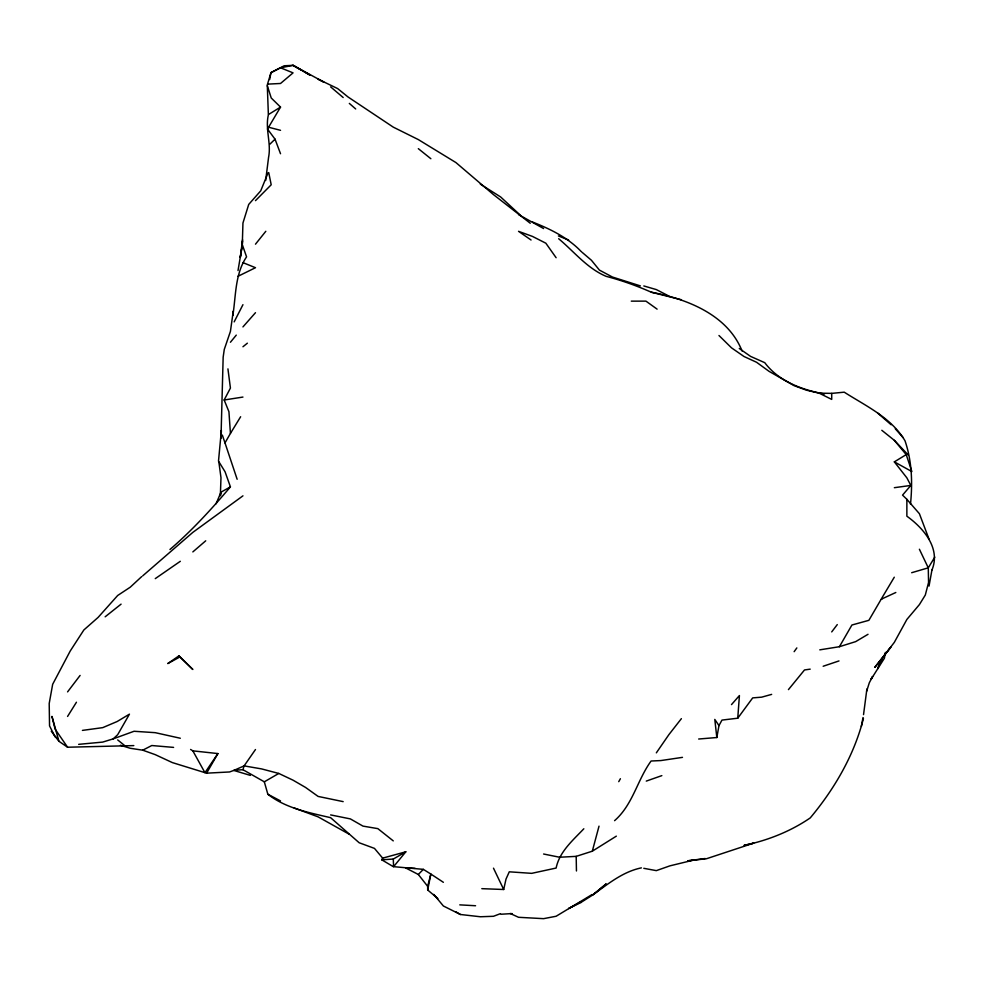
<?xml version="1.0" encoding="UTF-8"?>
<svg xmlns="http://www.w3.org/2000/svg" width="984" height="984" viewBox="0 0 984 984"><rect width="100%" height="100%" fill="white"/><g stroke="black" fill="none" stroke-linecap="round" stroke-linejoin="round"><path stroke-width="1.48" d="M220.994 437.818L223.159 357.167L224.278 349.431L230.428 331.399L233.245 311.202L233.036 315.433M910.495 504.263C912.611 482.787 912.02 461.348 905.022 440.82C891.406 417.708 866.031 406.097 844.235 392.173L831.714 393.379L819.18 393.169L806.659 390.23L794.125 385.666L769.07 371.349L756.548 362.26L744.027 356.516L731.493 347.832L718.972 335.507M221.142 437.892L221.363 430.525L218.497 461.115L225.065 471.779L230.428 486.871C211.671 508.999 191.978 530.561 169.949 549.49M232.888 315.212C235.963 295.606 234.979 273.958 246.566 256.861L242.359 244.832L238.017 270.563M220.342 495.825L220.982 477.695L218.866 462.013M698.665 739.021L716.832 737.52L718.972 725.602L721.973 720.091L737.754 718.197L739.414 695.553L731.493 704.606M242.568 241.215L242.31 244.118L242.95 223.011L248.718 204.426L260.735 190.822L268.005 172.95M267.353 85.756L271.227 97.982L280.526 107.096L268.435 114.562C264.942 129.113 271.436 143.024 268.57 157.379L265.668 180.466M220.674 495.21L220.982 492.172L230.428 486.871M242.568 239.788L240.293 257.414L242.359 244.832M866.892 689.021L863.534 714.63M885.379 652.355L884.407 658.222L871 679.415L872.574 676.525L869.29 682.834L866.609 691.346M929.031 586.083L931.922 570.105M861.369 726.401L862.993 717.57M269.653 79.52L270.969 72.631L280.538 67.798L293.06 65.338L310.427 75.35L304.228 71.77M437.868 898.576L427.683 889.991L430.857 874.05L423.329 869.352L393.268 866.633L381.743 859.807L382.653 858.134L405.802 851.812L393.612 866.658L393.268 859.069L405.802 851.812M931.971 569.97C940.962 548.297 923.373 528.039 906.867 516.194L906.867 499.318L902.549 495.124L910.827 485.432L906.867 477.843L894.345 461.865L906.215 454.608L894.345 440.34L881.812 430.291M481.816 888.663L503.697 889.499L506.01 879.081L509.281 871.812L531.68 873.349L556.12 868.048C559.453 851.689 572.848 840.373 583.832 828.774M863.423 718.431C854.21 755.171 834.432 788.971 810.238 817.913C790.607 831.382 767.434 840.57 744.027 845.379L753.695 843.128L706.438 858.749L687.828 860.803M280.526 107.096L267.5 129.064L275.04 139.174L280.526 153.738M427.683 889.991L427.659 886.326L430.857 874.05L443.378 882.304M543.598 854.014L559.576 857.236L576.193 856.363L592.307 851.197L599.022 826.142M120.466 745.257L130.208 748.27L142.729 750.177L155.263 754.654L172.348 762.588L206.615 773.166L229.579 771.96L234.241 770.251L242.95 769.697L244.106 765.884L255.483 749.525M880.803 660.399L877.654 668.788L882.845 657.324L894.345 642.331L906.867 619.465L919.4 604.594L925.304 595.049L928.564 582.466L928.269 567.829L919.4 549.244M216.074 503.796L220.982 492.172M234.167 321.879L242.95 304.683M237.144 479.269L224.992 442.898L230.428 433.427L228.928 411.693L224.167 399.984L230.428 388.053L227.931 368.877M618.751 781.665L620.4 778.725M206.615 773.166L217.894 753.572L192.839 750.854L190.601 749.451M819.795 649.846L839.413 646.709L851.923 625.012L868.872 620.326L881.172 599.244L895.821 592.491M881.812 598.112L894.284 577.214M230.428 433.427L240.637 416.736M934.8 557.141L928.269 567.829L911.664 572.713M67.576 716.438L76.444 702.232M217.894 753.572L204.943 772.698L192.839 750.854M656.34 752.846L668.862 734.679L681.383 718.652M794.137 651.679L796.843 647.927M737.754 718.197L752.686 697.89L761.665 697.164L771.653 694.384M67.576 691.887L80.098 675.43M831.714 631.9L837.273 624.594M255.483 244.18L265.815 231.289M788.442 689.612L804.506 669.956L810.201 669.145M230.428 342.248L236.271 335.126M614.582 820.668C632.933 804.617 637.214 780.14 651.088 761.013L660.83 760.571L682.478 757.36M242.95 326.909L255.483 312.691M141.708 576.575L130.208 587.227L117.686 595.48L98.117 617.399L83.861 629.969L70.221 651.027L52.669 684.286L49.2 703.499L49.544 725.872L55.055 736.795L57.552 738.234M255.483 200.638L271.203 184.783L268.73 172.581M415.076 868.343L405.802 868.011L418.323 874.469L423.329 869.352M269.8 144.267L275.04 139.174M78.659 744.347L102.693 742.096L113.246 738.849L117.686 734.704L129.445 714.15L117.157 721.518L102.73 727.643L82.422 730.399M142.742 575.824L192.839 532.369L242.95 495.838M192.839 551.913L205.718 540.806M593.696 894.247L606.23 883.866L592.86 894.911L580.904 902.476M242.95 346.762L247.365 343.182M105.153 616.808L121.081 604.139M592.86 894.911C607.866 884.062 622.786 871.689 641.384 867.863M155.263 578.629L180.318 561.298M178.879 655.898L167.784 663.573L180.035 656.894L192.839 669.489L178.879 655.898L180.035 656.894M592.307 851.197L616.341 836.142M592.147 894.493L556.12 916.252L543.598 918.662L518.543 917.297L510.192 913.459M868.023 634.299L855.662 641.63L839.413 646.709M242.95 769.697L264.315 781.813L278.792 773.449L293.06 780.189L305.581 787.458L318.115 796.425L343.17 801.628M580.351 902.156L568.641 908.527L581.175 902.377M142.729 750.177L151.782 745.528L173.59 747.397M237.833 276.369L255.483 267.709L242.95 262.63M234.241 770.251L244.106 765.884L261.596 768.91L278.792 773.449M500.45 913.656L493.488 916.288L480.377 916.756L460.426 914.493L443.378 905.993L433.747 894.394M646.279 781.099L661.838 775.626M113.246 738.849L134.045 731.272L155.263 732.674L180.318 738.246M823.165 666.254L838.995 660.928M693.917 860.016L669.932 865.846L656.328 870.631L643.807 868.319M881.172 599.244L881.812 599.096M224.167 399.984L242.95 397.069M894.345 487.695L910.827 485.432M687.693 860.816L705.196 858.515M51.266 731.235L58.929 741.284L67.576 747.225L133.812 745.601M381.743 859.807L393.268 859.069M501.065 914.234L512.111 913.57M530.265 223.257L493.488 194.623L455.912 162.557L418.323 139.58L393.268 127.133L348.078 97.01L337.635 88.572L318.115 79.163L323.822 82.078L293.06 65.338L284.179 65.78L270.969 72.631L267.279 84.956L268.349 114.107M268.005 84.107L280.526 83.48L293.06 72.865L280.538 67.798M631.285 301.141L645.934 301.129L657.103 309.136M459.774 904.862L475.567 905.747M558.641 238.718C574.164 251.658 587.177 268.411 606.23 276.369C621.691 280.391 636.722 285.778 651.334 292.223C686.869 298.939 727.656 314.708 742.047 350.968M824.518 393.994C802.378 390.033 778.578 381.263 764.777 362.69L750.595 356.405L739.279 348.484M330.636 814.912L350.378 818.909L362.961 826.105L377.856 828.639L393.268 840.889M651.334 292.223L681.383 299.739M268.005 127.084L280.526 130.319M643.807 285.95L656.34 289.591L668.862 296.024M233.86 770.46L250.367 775.392M382.653 858.134L374.474 848.393L359.172 842.759L330.636 817.692C308.927 812.587 285.864 808.331 267.845 794.236L264.315 781.813M640.363 285.889L612.466 277.045L599.428 270.108L591.433 260.268L581.925 252.162M294.179 807.962L318.115 816.868L349.049 834.137M532.455 221.99C550.142 228.989 567.903 237.55 581.175 251.523M558.408 235.939L568.641 240.022M819.18 393.169L831.714 399.418L831.714 393.379M543.598 228.546L518.543 214.573M267.845 794.236L280.526 800.927M894.345 461.865L911.861 471.57L906.215 454.608M293.06 65.338L301.744 70.344M455.912 911.848L460.426 914.493M480.315 184.106L500.647 196.96L519.884 214.783M531.065 240.01L518.543 231.326L532.492 236.431L545.837 243.196L556.12 257.722M418.323 148.658L430.857 158.719M117.686 739.906L125.485 746.241M877.789 413.157L891.11 424.744M330.636 86.863L343.17 97.527M349.332 103.406L355.691 108.953M895.28 428.778L903.091 437.572M894.345 440.34L908.306 455.051M906.867 499.318L919.4 513.709L929.117 539.392M418.323 874.469L427.659 886.326M67.576 747.225L55.079 729.07L51.955 716.377L58.929 741.284M718.972 725.602L714.79 719.415L716.832 737.52M493.488 868.171L503.697 889.499M222.31 435.076L224.992 442.898M576.193 856.363L576.452 870.975M890.655 647.361L874.911 667.214L890.655 647.361"/></g></svg>
